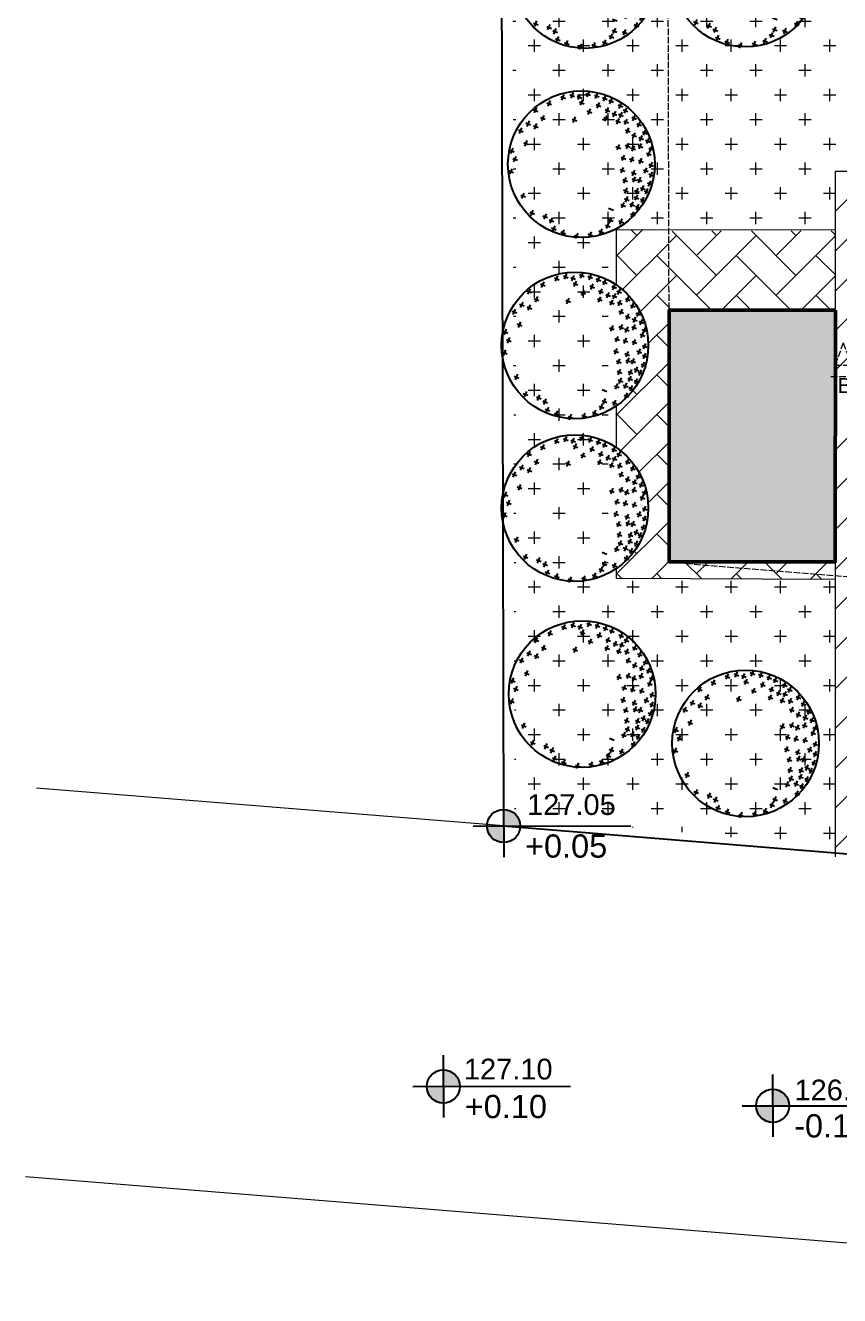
# Model space of a CAD drawing. Header units: millimetres. Extents: x 14753 to 45183, y 5640 to 19518.
# Drawn here: x 16961 to 17329, y 17337 to 17910 of the extents above; entities that cross this region are included whole.
import ezdxf

# ---------------------------------------------------------------- set-up
doc = ezdxf.new("R2010")
doc.units = ezdxf.units.MM
doc.linetypes.add('ACAD_ISO02W100', pattern=[15, 12, -3])
for name, color, linetype, lineweight in [('__ŞÜHEDAKONTROL', 30, 'Continuous', 50), ('DETAY', 171, 'Continuous', 0), ('Duvar', 1, 'Continuous', 50), ('İMARSINIRI', 7, 'Continuous', 0), ('K GÖRÜNÜŞ ARKA', 133, 'Continuous', 25), ('k ic olcu', 254, 'Continuous', 18), ('k tarama', 252, 'Continuous', 9), ('k ıslak mekan tarama', 252, 'Continuous', 9), ('kesiklii çizgi', 244, 'ACAD_ISO02W100', 5), ('NKOT', 1, 'Continuous', 0), ('PARSELNOKTA', 30, 'Continuous', 0)]:
    doc.layers.add(name, color=color, linetype=linetype, lineweight=lineweight)
for name, color, linetype in [('agac', 114, 'Continuous'), ('KADAS', 1, 'Continuous'), ('Standart', 7, 'Continuous'), ('tarama', 253, 'Continuous'), ('YAzı', 7, 'Continuous')]:
    doc.layers.add(name, color=color, linetype=linetype)
doc.styles.get("Standard").update_dxf_attribs({"font": 'arial.ttf'})
pattern_1 = [(45, (300962.6702905692, 4469539.049452436), (0, 71.84204896855323), [152.4, -50.8]), (135, (300998.5912905691, 4469574.970452437), (7.1e-15, 71.84204896855323), [152.4, -50.8])]

# ---------------------------------------------------------------- blocks, each defined once
blk = doc.blocks.new('KESİT')
at = {"layer": 'kesiklii çizgi', "color": 3}
for p, q in [((381060, 4552610), (381060, 4551290)), ((381040, 4552600), (381000, 4552585)), ((381000, 4552585), (381040, 4552570)), ((380303.4582181849, 4551890), (380288.4582181849, 4551850)), ((380318.4582181849, 4551850), (380303.4582181849, 4551890)), ((381895, 4551890), (381880, 4551850)), ((381910, 4551850), (381895, 4551890)), ((380281.0694272839, 4551829.461565935), (381920, 4551829.461565935)), ((381040, 4551320), (381000, 4551305)), ((381000, 4551305), (381040, 4551290))]:
    blk.add_line(p, q, dxfattribs=at)
for points in [[(381040, 4552570), (381040, 4552600)], [(380288.4582181849, 4551850), (380318.4582181849, 4551850)], [(381880, 4551850), (381910, 4551850)], [(381040, 4551290), (381040, 4551320)]]:
    blk.add_lwpolyline(points, dxfattribs=at)
for p in [(381090.5, 4552575), (381090.5, 4551295)]:
    blk.add_text('A', height=27, rotation=90, dxfattribs=at).set_placement(p)
for p in [(380293.4582181849, 4551799.5), (381885, 4551799.5)]:
    blk.add_text('B', height=27, dxfattribs=at).set_placement(p)
blk = doc.blocks.new('GHFJ')
at = {"layer": 'KADAS', "ltscale": 50}
h = blk.add_hatch(color=6, dxfattribs=at)
h.dxf.hatch_style = 1
h.paths.add_polyline_path([(253583.4755529258, 29982.04452967496), (253613.4754617725, 29982.01843314287, 0.4149357680584904), (253583.4755529258, 30012.09238710867)])
h = blk.add_hatch(color=6, dxfattribs=at)
h.dxf.hatch_style = 1
h.paths.add_polyline_path([(253553.4755608181, 29982.07062627948, 0.4140011249988576), (253583.4755529258, 29952.09238710865), (253583.4755529258, 29982.04452967496)])
at = {"layer": 'KADAS', "color": 6, "ltscale": 50}
for p, q in [((253583.4755529258, 30038.39762684861), (253583.4755529258, 29925.78714736871)), ((253528.4598656367, 29982.09238710866), (253813.0412872344, 29981.84483341646))]:
    blk.add_line(p, q, dxfattribs=at)
blk.add_circle((253583.4755529258, 29982.09238710866), 30.00000000000799, dxfattribs=at)
blk = doc.blocks.new('şdfl')
at = {"layer": 'agac', "color": 114, "linetype": 'Continuous', "true_color": 0x139b48}
for p, q in [((28047.057545014, -49465.49048889007), (28062.83300251602, -49471.8031050135)), ((28050.73414041773, -49477.20820298608), (28058.69683268941, -49458.62067661861)), ((28077.71271784222, -49458.73883811307), (28093.48817534731, -49465.05145423655)), ((28081.38931324594, -49470.45655220909), (28089.35200551762, -49451.86902584161)), ((28101.91017210885, -49464.04730882888), (28117.68562961305, -49470.35992500156)), ((28105.5867675117, -49475.76502297409), (28113.54945978337, -49457.17749660663)), ((28131.74645367523, -49454.68576149214), (28147.52191117724, -49460.99837761557)), ((28135.42304907896, -49466.40347558815), (28143.38574135063, -49447.81594922068)), ((28160.08288877016, -49460.12898708922), (28175.85834627129, -49466.44160326184)), ((28163.75948417302, -49471.84670123442), (28171.72217644469, -49453.25917486695)), ((28187.37344752944, -49468.76720600687), (28203.14890503453, -49475.07982213036)), ((28191.05004293317, -49480.48492010289), (28199.01273520484, -49461.89739373542)), ((28212.33685327061, -49489.57348085099), (28220.29954554228, -49470.98595448352)), ((27954.18408624813, -49508.96500064422), (27969.9595437532, -49515.27761676771)), ((27957.86068165096, -49520.68271478943), (27965.82337392352, -49502.09518837277)), ((28000.21136999906, -49485.92279646264), (28015.98682750106, -49492.23541258608)), ((28003.8879654019, -49497.64051060786), (28011.85065767357, -49479.05298424039)), ((28109.91662419093, -49483.03643638952), (28125.69208169513, -49489.3490525622)), ((28113.59321959377, -49494.75415053473), (28121.55591186545, -49476.16662416726)), ((28135.88979704616, -49513.58926642599), (28151.66525454818, -49519.90188254942)), ((28139.5663924499, -49525.30698052202), (28147.52908472156, -49506.71945415455)), ((28166.18004874703, -49492.61793937757), (28181.9555062521, -49498.93055550106)), ((28169.85664415075, -49504.33565347358), (28177.81933642242, -49485.74812710611)), ((28195.9272813041, -49509.08584797468), (28211.7027388061, -49515.39846409811)), ((28199.60387670782, -49520.8035620707), (28207.56656897949, -49502.21603570323)), ((28208.66025786688, -49477.85576675498), (28224.43571536888, -49484.1683828784)), ((28223.9837915357, -49533.2218709714), (28231.94648380738, -49514.63434460392)), ((28240.27225802055, -49493.73857864044), (28256.04771552256, -49500.05119476387)), ((28243.94885342341, -49505.45629278565), (28251.91154569199, -49486.86876641811)), ((28245.49758693994, -49536.50554188825), (28253.46027921161, -49517.91801552078)), ((28257.60254809182, -49509.80222264297), (28273.37800559295, -49516.11483881558)), ((28261.27914349467, -49521.51993678818), (28269.24183576327, -49502.93241042065)), ((27929.39908832996, -49554.01049354082), (27945.17454583198, -49560.32310966425)), ((27933.07568373282, -49565.72820768604), (27941.03837600537, -49547.14068126937)), ((27958.50147489636, -49574.95152326615), (27966.46416716803, -49556.36399689868)), ((27978.92892220644, -49535.6029858164), (27994.70437970845, -49541.91560193983)), ((27982.60551761017, -49547.32069991242), (27990.56820988184, -49528.73317354494)), ((28085.08710176724, -49540.99665730224), (28100.86255926924, -49547.30927342567)), ((28088.76369717097, -49552.71437139827), (28096.72638944264, -49534.1268450308)), ((28192.1086970976, -49536.08549738096), (28207.88415459961, -49542.3981135044)), ((28195.78529250133, -49547.80321147699), (28203.747984773, -49529.21568510951)), ((28220.30719613506, -49521.50415687543), (28236.08265363706, -49527.81677299886)), ((28232.22564397557, -49546.43292914852), (28248.00110147757, -49552.74554527195)), ((28235.90223937929, -49558.15064324454), (28243.86493165096, -49539.56311687707)), ((28241.8209915371, -49524.78782774304), (28257.59644904218, -49531.10044386653)), ((28259.3337421727, -49547.9613099305), (28275.10919967471, -49554.27392605392)), ((28263.01033757643, -49559.67902402652), (28270.9730298481, -49541.09149765904)), ((28286.07691924337, -49535.27001439185), (28301.85237674844, -49541.58263051533)), ((28289.7535146462, -49546.98772853705), (28297.71620691787, -49528.40020216958)), ((28303.18022424696, -49557.13854827481), (28318.95568174896, -49563.45116439824)), ((28306.85681965068, -49568.85626237083), (28314.81951191928, -49550.2687360033)), ((27904.06670871924, -49577.72647203026), (27919.84216622126, -49584.03908815369)), ((27907.74330412209, -49589.44418617547), (27915.70599639376, -49570.85665980799)), ((27954.82487949263, -49563.23380917013), (27970.60033699464, -49569.54642529356)), ((28264.61201088861, -49577.84036560991), (28280.38746839062, -49584.15298173334)), ((28268.28860628926, -49589.55807970587), (28276.25129856094, -49570.97055333841)), ((28286.08128178511, -49594.03876449364), (28301.85673929019, -49600.35138061713)), ((28289.75787718884, -49605.75647858965), (28297.72056946051, -49587.16895222218)), ((28309.64230535205, -49603.8471767854), (28325.41776285713, -49610.15979290888)), ((28313.31890075489, -49615.56489093061), (28321.28159302656, -49596.97736456314)), ((28321.92131177729, -49584.22687527732), (28337.69676927929, -49590.53949140074)), ((28325.59790718102, -49595.94458937333), (28333.56059945268, -49577.35706300587)), ((27874.23478969769, -49645.85676946885), (27890.01024719969, -49652.16938559228)), ((27877.91138510141, -49657.57448356487), (27885.87407737308, -49638.9869571974)), ((27921.71739541234, -49620.92452032033), (27937.49285291434, -49627.23713644376)), ((27925.39399081606, -49632.64223441635), (27933.35668308773, -49614.05470804888)), ((28232.9598487729, -49633.64103174397), (28248.73530627491, -49639.9536478674)), ((28236.63644417575, -49645.35874588919), (28244.59913644743, -49626.77121952172)), ((28264.43391286602, -49629.49927752677), (28280.20937037111, -49635.81189365026)), ((28268.11050826887, -49641.21699167198), (28276.07320054143, -49622.62946525531)), ((28283.44650997177, -49637.86798668197), (28299.22196747685, -49644.18060280545)), ((28287.12310537461, -49649.58570082718), (28295.08579764628, -49630.9981744597)), ((28307.68848874525, -49630.26172948009), (28323.46394624726, -49636.57434560352)), ((28311.36508414897, -49641.97944357612), (28319.32777641757, -49623.39191720859)), ((28332.7938832861, -49612.35064082186), (28348.5693407881, -49618.66325694528)), ((28336.47047868894, -49624.06835496707), (28344.4331709615, -49605.4808285504)), ((28343.25700916201, -49639.16945811108), (28359.03246666402, -49645.48207423452)), ((28346.93360456574, -49650.8871722071), (28354.8962968374, -49632.29964583963)), ((27885.1073612065, -49673.98053501339), (27900.8828187085, -49680.29315113682)), ((27888.78395660934, -49685.6982491586), (27896.74664888101, -49667.11072279112)), ((28250.42807490078, -49669.72924189831), (28266.20353240586, -49676.04185802178)), ((28254.1046703045, -49681.44695599433), (28262.06736257618, -49662.85942962685)), ((28278.76450999572, -49675.17246749538), (28294.53996750079, -49681.48508361887)), ((28282.44110539856, -49686.89018164059), (28290.40379767023, -49668.30265527312)), ((28308.96571268945, -49680.03059643005), (28324.74117019145, -49686.34321255349)), ((28312.64230809317, -49691.74831052608), (28320.60500036484, -49673.16078415861)), ((28336.16285989678, -49655.72952122898), (28351.93831739879, -49662.04213735241)), ((28339.8394553005, -49667.447235325), (28347.80214757218, -49648.85970895753)), ((28347.57439780718, -49705.15598073295), (28355.53709007885, -49686.56845436548)), ((27871.51096887415, -49715.51544764023), (27887.28642637527, -49721.82806381285)), ((27875.18756427699, -49727.23316178544), (27883.15025654866, -49708.64563541797)), ((28246.97441182253, -49710.94856752682), (28262.74986932761, -49717.26118365031)), ((28250.65100722537, -49722.66628167204), (28258.61369949704, -49704.07875530457)), ((28284.81714547099, -49720.57614775073), (28300.592602973, -49726.88876387415)), ((28288.49374087472, -49732.29386184674), (28296.45643314639, -49713.70633547928)), ((28325.20560192129, -49712.2039616709), (28340.98105942549, -49718.51657784358)), ((28328.88219732413, -49723.92167581611), (28336.8448895958, -49705.33414944865)), ((28343.8978024074, -49693.4382665878), (28359.67325990853, -49699.75088276043)), ((28343.99121395935, -49726.37756070653), (28359.76667146135, -49732.69017682997)), ((28347.66780936219, -49738.09527485175), (28355.63050163475, -49719.50774843509)), ((28255.75523066398, -49745.46231966339), (28271.53068816905, -49751.77493578688)), ((28259.4318260677, -49757.1800337594), (28267.39451833937, -49738.59250739194)), ((28262.20889648423, -49792.14412772636), (28270.17158875591, -49773.55660135889)), ((28287.63874039306, -49742.62551370155), (28303.41419789418, -49748.93812987417)), ((28291.3153357959, -49754.34322784676), (28299.27802806758, -49735.75570147929)), ((28299.45972393547, -49793.35692151002), (28307.42241620714, -49774.76939514255)), ((28304.6041093361, -49744.46948148184), (28320.3795668381, -49750.78209760527)), ((28308.28070473982, -49756.18719557786), (28316.2433970115, -49737.59966921038)), ((28315.47668084491, -49772.59324702637), (28331.25213834692, -49778.9058631498)), ((28319.15327624863, -49784.31096112239), (28327.11596851723, -49765.72343475487)), ((28339.12675341808, -49756.57220338422), (28354.90221092317, -49762.88481950771)), ((28342.80334882181, -49768.28991748023), (28350.76604109349, -49749.70239111277)), ((27911.5877537892, -49797.5463574765), (27927.36321129033, -49803.85897364913)), ((27915.26434919205, -49809.26407162172), (27923.22704146372, -49790.67654525424)), ((28258.53230108051, -49780.42641363034), (28274.30775858251, -49786.73902975377)), ((28261.53635656472, -49809.58561771685), (28277.3118140698, -49815.89823384034)), ((28265.21295196757, -49821.30333186206), (28273.17564423924, -49802.71580549459)), ((28294.46574262463, -49803.55381853275), (28310.24120012971, -49809.86643465624)), ((28295.78312853174, -49781.63920741399), (28311.55858603682, -49787.95182353748)), ((28298.14233802835, -49815.27153262877), (28306.10503030003, -49796.6840062613)), ((28315.34310732698, -49811.33743097631), (28331.11856483206, -49817.65004709979)), ((28319.01970273071, -49823.05514507233), (28326.98239500238, -49804.46761870485)), ((28328.89497515467, -49782.71724631639), (28344.67043265975, -49789.02986243988)), ((28332.57157055752, -49794.43496046161), (28340.53426282919, -49775.84743409414)), ((27942.02030409237, -49855.36834663253), (27957.79576159437, -49861.68096275597)), ((27945.69689949609, -49867.08606072856), (27953.65959176776, -49848.49853436108)), ((27990.36227283438, -49878.87319568186), (27998.32496510605, -49860.28566931439)), ((28208.23246298642, -49842.07804688064), (28224.0079204915, -49848.39066300412)), ((28249.25735013861, -49829.20591927411), (28265.03280764368, -49835.51853539761)), ((28252.93394554234, -49840.92363337015), (28260.89663781401, -49822.33610700268)), ((28279.276092268, -49826.95421002388), (28295.05154977309, -49833.26682614736)), ((28281.64371705252, -49860.61335568632), (28297.41917455365, -49866.92597185895)), ((28282.95268767085, -49838.67192416909), (28290.91537994252, -49820.08439780161)), ((28285.32031245538, -49872.33106983154), (28293.28300472705, -49853.74354346407)), ((28298.28868937374, -49835.32291917907), (28314.06414687794, -49841.63553535175)), ((28301.96528477659, -49847.04063332427), (28309.92797704826, -49828.4531069568)), ((27986.68567743153, -49867.15548153666), (28002.46113493265, -49873.46809770928)), ((28007.3360570662, -49880.74398386064), (28023.1115145682, -49887.05659998407)), ((28011.01265246904, -49892.46169800584), (28018.97534473764, -49873.87417163832)), ((28019.61101074615, -49919.86561195749), (28027.57370301783, -49901.27808559001)), ((28197.27520501312, -49898.55248737181), (28213.05066251512, -49904.86510349524)), ((28200.95180041684, -49910.27020146782), (28208.91449268851, -49891.68267510035)), ((28207.68944383956, -49879.51728252612), (28223.46490134464, -49885.82989864961)), ((28211.3660392424, -49891.23499667133), (28219.32873151407, -49872.64747030387)), ((28242.02962735852, -49884.51016634201), (28257.8050848636, -49890.82278246549)), ((28245.70622276225, -49896.22788043803), (28253.66891503392, -49877.64035407056)), ((28015.93441534242, -49908.14789786147), (28031.70987284443, -49914.46051398489)), ((28046.7275242312, -49921.42081318713), (28062.50298173321, -49927.73342931056)), ((28050.40411963492, -49933.13852728316), (28058.36681190659, -49914.55100091568)), ((28093.25766516696, -49932.6228513796), (28109.03312266897, -49938.93546750304)), ((28096.93426056981, -49944.34056552481), (28104.89695284148, -49925.75303915733)), ((28139.01343934249, -49928.30026504534), (28154.78889684758, -49934.61288116883)), ((28142.69003474533, -49940.01797919055), (28150.652727017, -49921.43045282308)), ((28174.85346933378, -49918.48837587821), (28190.62892683579, -49924.80099200164)), ((28178.5300647375, -49930.20608997422), (28186.49275700918, -49911.61856360676))]:
    blk.add_line(p, q, dxfattribs=at)
at = {"layer": 'agac', "color": 114, "ltscale": 0.5, "true_color": 0x139b48}
blk.add_circle((28116.1889196448, -49693.43840897471), 247.3897722641481, dxfattribs=at)
blk = doc.blocks.new('çatıv')
at = {"layer": 'K GÖRÜNÜŞ ARKA'}
h = blk.add_hatch(dxfattribs=at)
h.set_pattern_fill('HEX', color=256, scale=5, angle=93)
h.set_pattern_definition([(92.99999999999977, (376022.8591325535, 4526539.501710553), (-27.45862384445863, -1.43904549785644), [15.87499999999998, -31.74999999999997]), (213, (376022.8591325535, 4526539.501710553), (14.97556188057461, -23.06034305333409), [15.875, -31.75]), (153, (376022.0282992481, 4526555.354954417), (-12.48306196388401, -24.49938855119052), [15.875, -31.75])])
h.paths.add_polyline_path([(370269.656300839, 4540566.216053411), (370269.3117514014, 4540566.216053411), (370269.656300839, 4540567.134851912), (370269.656300839, 4540665.906432354), (369969.656300839, 4540665.906432354), (369969.656300839, 4540210.906432354), (370269.656300839, 4540210.906432354)])
h.paths.add_polyline_path([(371558.4286538919, 4541900.055615862), (371276.7256486369, 4541900.055615862), (371283.715341315, 4541900.055615862), (371258.4286538919, 4541900.055615862), (371258.4286538919, 4541445.055615861), (371558.4286538919, 4541445.055615861)])
at = {"layer": 'k ıslak mekan tarama'}
h = blk.add_hatch(dxfattribs=at)
h.set_pattern_fill('AR-HBONE', color=256, scale=0.5)
h.set_pattern_definition([(45, (376022.8591325535, 4526539.501710553), (0, 71.84204896855323), [152.4, -50.8]), (135, (376058.7801325535, 4526575.422710553), (7.1e-15, 71.84204896855323), [152.4, -50.8])])
h.paths.add_polyline_path([(370454.8534299165, 4540915.841164662), (370269.656300839, 4540915.841164662), (370269.656300839, 4540545.677619347), (370454.8534299165, 4540545.677619347)])
h.paths.add_polyline_path([(370514.8536367651, 4540405.811133276), (370454.8534299165, 4540405.811133276), (370454.8534299165, 4540465.840748503), (370269.4928189761, 4540465.969869194), (370269.4928189761, 4539678.017626041), (370514.853636765, 4539665.020650133)])
h.paths.add_polyline_path([(370337.7774145594, 4540403.480052912), (370507.6825934294, 4540403.480052912), (370507.6825934294, 4540467.812247357), (370337.7774145594, 4540467.812247357)])
h = blk.add_hatch(dxfattribs=at)
h.set_pattern_fill('AR-HBONE', color=256, scale=0.5)
h.set_pattern_definition(pattern_1)
edge = h.paths.add_edge_path()
edge.add_line((369968.6036920811, 4540810.857770991), (369874.4886353765, 4540810.830193746))
edge.add_line((369874.4886353765, 4540810.830193746), (369874.4889876131, 4540711.054122405))
edge.add_arc((369799.6305864111, 4540601.702157842), 132.520309328334, 0, 55.60586897599529, ccw=False)
edge.add_arc((369799.6305864111, 4540601.702157842), 132.5203093283344, -55.60546443657552, 0, ccw=False)
edge.add_line((369874.4897596957, 4540492.350721822), (369874.490024874, 4540417.23520936))
edge.add_arc((369799.6305864111, 4540307.883954874), 132.5203093283457, 0, 55.605325493677526, ccw=False)
edge.add_arc((369799.6305864111, 4540307.883954874), 132.5203093283344, 304.3950790457301, 359.9999999999937, ccw=False)
edge.add_line((369874.4907969515, 4540198.533228939), (369874.4908597742, 4540180.737784261))
edge.add_line((369874.4908597743, 4540180.737784263), (370269.6563008391, 4540178.84064289))
edge.add_line((370269.656300839, 4540178.84064289), (370269.656300839, 4540210.906432354))
edge.add_line((370269.656300839, 4540210.906432354), (369969.656300839, 4540210.295715668))
edge.add_line((369969.656300839, 4540210.295715668), (369969.656300839, 4540395.228331277))
edge.add_line((369969.656300839, 4540395.228331277), (369968.6036920811, 4540810.857770991))
h = blk.add_hatch(dxfattribs=at)
h.set_pattern_fill('AR-HBONE', color=256, scale=0.5)
h.set_pattern_definition(pattern_1)
h.paths.add_polyline_path([(370270.0244825507, 4540808.613441654), (370120.0244825514, 4540808.613441654), (369970.0241748947, 4540808.233556056), (369970.0244825507, 4540665.527479981), (370270.0244825507, 4540665.527479981)])
at = {"layer": 'tarama', "lineweight": 9, "true_color": 0x136734}
h = blk.add_hatch(dxfattribs=at)
h.set_pattern_fill('CROSS', color=116, scale=7)
h.set_pattern_definition([(0, (351499.0198528726, 4529983.611352243), (44.44999999999999, 44.44999999999999), [22.225, -66.675]), (90, (351510.1323528725, 4529972.498852243), (-44.44999999999999, 44.44999999999999), [22.225, -66.675])])
h.paths.add_polyline_path([(370269.656300839, 4539694.834263785), (370269.656300839, 4540180.897129808), (369859.4823128345, 4540180.895239803), (369859.2977193589, 4540810.87204858), (370269.6890331262, 4540811.024579233), (370269.6235685517, 4540930.75509932), (370454.8530969738, 4540930.827962093), (370454.8537628592, 4541179.778822082), (371562.4627444548, 4541179.84344447), (371562.4627444548, 4541390.055625533), (369686.9025418593, 4541390.055625533), (369690.7267341635, 4539752.031174204)])
at = {"layer": 'DETAY'}
for p, q in [((368807.0871527993, 4539100.478018758), (369441.636824263, 4539049.090489504)), ((369441.636824263, 4539049.090489504), (371472.5809686088, 4538885.209053812))]:
    blk.add_line(p, q, dxfattribs=at)
at = {"layer": 'Duvar'}
blk.add_lwpolyline([(370270.0244825507, 4540665.527479981), (370269.656300839, 4540210.906432354), (369969.656300839, 4540210.906432354), (369970.0244825507, 4540665.527479981)], close=True, dxfattribs=at)
at = {"layer": 'İMARSINIRI'}
for p, q in [((369663.4506936796, 4542868.620753345), (369670.769861003, 4539733.586193022)), ((369670.7699795194, 4539733.586404977), (368826.881248457, 4539801.605722842)), ((371992.3995373972, 4539544.998127338), (369670.769861003, 4539733.586193022))]:
    blk.add_line(p, q, dxfattribs=at)
at = {"layer": 'k ic olcu'}
blk.add_lwpolyline([(370454.8534299165, 4540915.841164662), (370269.656300839, 4540915.841164662), (370269.656300839, 4539678.017469751)], dxfattribs=at)
at = {"layer": 'k tarama'}
for points in [[(369874.4889876131, 4540711.054122405), (369874.4886353765, 4540810.830193746), (370269.656300839, 4540810.945984314)], [(369874.490024874, 4540417.235209359), (369874.4897596957, 4540492.350721822)], [(370269.656300839, 4540178.84064289), (369874.4908597743, 4540180.737784263), (369874.4907969515, 4540198.533228939)]]:
    blk.add_lwpolyline(points, dxfattribs=at)
at = {"layer": 'kesiklii çizgi'}
blk.add_lwpolyline([(371686.5964366176, 4542278.225246576), (371685.9131068734, 4542573.381661274), (369964.1502514003, 4542569.327896903), (369970.1247511623, 4540210.257662981), (371691.7080340432, 4540070.411740954)], close=True, dxfattribs=at)
at = {"layer": 'PARSELNOKTA'}
blk.add_point((369670.769861003, 4539733.586193022), dxfattribs=at)
at = {"layer": 'YAzı'}
blk.add_lwpolyline([(371986.59569939, 4542278.89095473), (371985.2177341265, 4542874.087183565), (369663.4506936796, 4542868.620753345), (369670.7698604858, 4539733.586414571), (369670.7699795194, 4539733.586404977), (371992.3995373972, 4539544.998127338)], close=True, dxfattribs=at)
at = {"layer": '__ŞÜHEDAKONTROL', "lineweight": 100, "xscale": 0.5356741635496541, "yscale": 0.5356741635496541, "zscale": 0.5356741635496541}
for p in [(354756.8108726784, 4567890.387967649), (355046.1338992729, 4567892.894117146), (354750.088450888, 4567548.58017959), (354738.5146046763, 4567221.193211475), (354738.5146046763, 4566927.375008508), (354751.5473193635, 4566591.333581185), (355046.7532760946, 4566502.199140458)]:
    blk.add_blockref('şdfl', p, dxfattribs=at)
at = {"layer": 'KADAS', "rotation": 0.1238215090595924}
for p in [(116152.6805063042, 4509203.546767017), (116043.7798765062, 4508733.001628653), (116638.6631470797, 4508698.080071563)]:
    blk.add_blockref('GHFJ', p, dxfattribs=at)
at = {"layer": 'Standart'}
blk.add_blockref('KESİT', (-10019.14646678354, -11283.78394658863), dxfattribs=at)
at = {"layer": 'NKOT'}
for s, p in [('127.05', (369713.1315966935, 4539753.499053921)), ('127.10', (369599.0359960996, 4539275.648093396, 12687.99972534179)), ('126.82', (370196.0978522211, 4539237.903873859, 12672.20001220703))]:
    blk.add_text(s, height=37.5, dxfattribs=at).set_placement(p)
at = {"layer": 'NKOT', "lineweight": 0}
for s, p in [('+0.05', (369709.507442001, 4539676.351184641, 590.3999328613281)), ('+0.10', (369600.6068122029, 4539205.806046276, 590.3999328613281)), ('-0.18', (370195.4900827765, 4539170.884489186, 590.3999328613281))]:
    blk.add_text(s, height=41.99999868869781, dxfattribs=at).set_placement(p)

msp = doc.modelspace()

# ---------------------------------------------------------------- block references
at = {"layer": 'k ic olcu', "xscale": 0.25, "yscale": 0.25, "zscale": 0.25}
msp.add_blockref('çatıv', (-75240.66757264228, -1117384.762363109), dxfattribs=at)

doc.saveas('drawing.dxf')
